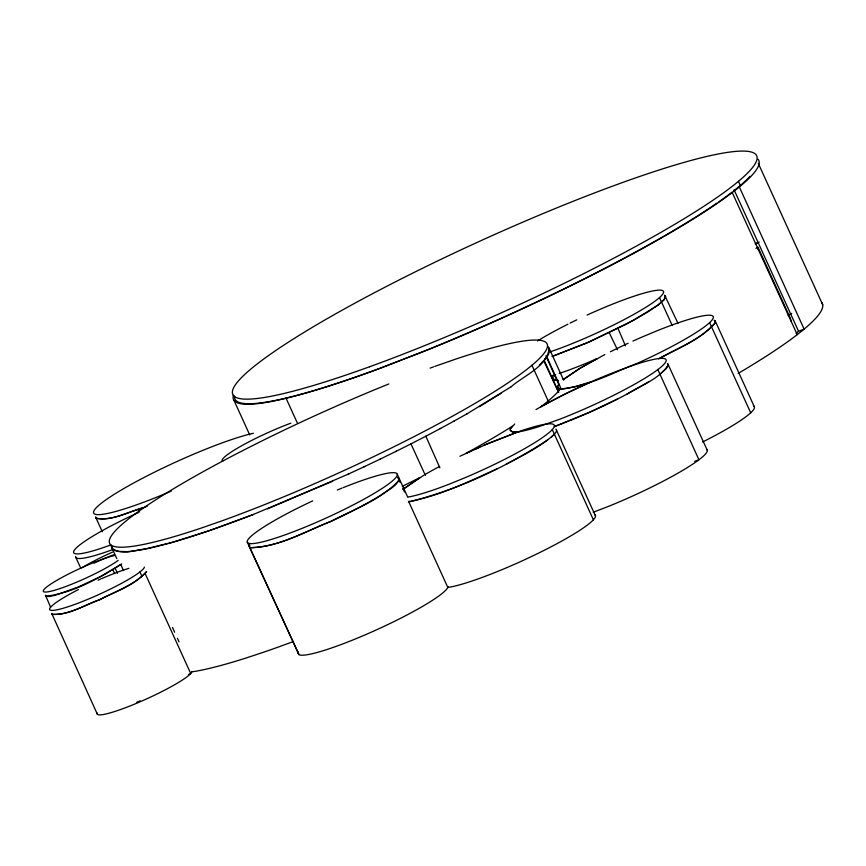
<?xml version="1.0" encoding="UTF-8"?>
<svg xmlns="http://www.w3.org/2000/svg" width="866" height="866" viewBox="0 0 866 866"><rect width="100%" height="100%" fill="white"/><g stroke="black" fill="none" stroke-linecap="round" stroke-linejoin="round"><path stroke-width="1.3" d="M146.484 571.744C134.674 584.994 115.698 591.381 99.969 599.575C84.532 605.042 68.425 615.542 51.83 614.319L51.743 613.507L97.328 714.158M658.68 358.849C677.959 347.97 700.637 339.851 715.294 322.704L715.327 321.199L714.169 320.236L715.381 321.329L715.251 322.823C700.854 339.494 678.857 347.569 660.011 358.188M332.631 481.236L252.222 514.913L209.009 530.75L171.782 542.527L142.37 549.661L127.843 551.653L117.754 551.371L114.453 550.386L112.342 548.827L111.476 546.24M665.608 296.15L664.092 299.679L658.019 305.07L647.855 311.955L626.378 324.133L586.553 343.088L552.021 356.5L590.027 341.572L633.782 320.16L657.965 305.103L664.081 299.69L665.618 296.204L664.666 295.219L677.959 323.278M667.524 363.655L668.325 364.846C659.297 379.308 640.71 385.251 626.8 394.236M146.527 571.549C134.468 585.459 115.21 591.467 99.2 599.922C84.013 605.247 68.133 615.607 51.83 614.308M409.098 501.078L408.817 501.869L447.819 587.44A85.615 11.031 -24.5 0 0 539.983 552.411A85.615 11.031 -24.5 0 0 594.985 514.848M192.003 671.529L190.747 673.553A52.025 6.701 -24.5 0 1 137.283 702.986A52.025 6.701 -24.5 0 1 97.317 713.01M632.905 341.085A85.615 11.031 -24.5 0 1 642.529 336.831L656.709 330.909A85.615 11.031 -24.5 0 1 712.761 319.002A85.615 11.031 -24.5 0 1 637.668 363.146C612.587 372.975 587.592 386.701 560.334 388.942A240.391 30.96 -24.5 0 1 540.882 406.749L564.784 394.16L591.456 381.7L574.58 386.821L564.48 388.812L560.995 388.986L557.433 387.665L558.57 384.19M511.232 386.712C523.594 375.682 547.193 366.621 549.196 348.413L547.593 346.638L549.174 348.37L563.647 380.163M539.486 365.095C543.556 360.483 550.722 355.363 549.174 348.381M543.761 360.786L558.538 392.33M514.74 423.961L510.518 428.746L510.171 430.391L512.997 432.069L517.955 431.885L484.224 445.156M551.62 436.854L554.392 434.202A85.615 11.031 -24.5 0 0 555.81 429.125M403.231 489.149L423.831 475.228M554.392 434.202C540.319 447.137 522.696 455.354 506.015 464.317M564.134 378.94L580.902 367.736L604.836 354.573M403.112 489.247L419.913 477.567A240.391 30.96 -24.5 0 1 402.333 486.281M796.103 333.269L798.549 331.267L804.124 329.123A287.804 37.065 -24.5 0 0 821.639 302.44M659.946 374.199L666.419 368.505L668.303 364.705L667.48 363.59M734.076 190.531L739.12 186.482A287.804 37.065 -24.5 0 0 749.999 176.404M738.146 373.441A287.804 37.065 -24.5 0 0 797.24 334.644L804.124 329.123L739.12 186.482M121.684 563.863C98.702 578.445 72.831 593.156 45.671 596.241L45.476 595.191L50.574 607.163M547.669 439.993C505.084 467.402 458.168 489.875 408.839 501.815C439.701 495.623 468.484 481.886 496.922 468.809M511.135 386.777L467.001 413.829M45.541 596.122L49.156 596.555L54.72 595.418L78.102 587.061L101.636 576.074L120.796 564.567L123.535 570.564M501.446 393.121L479.32 406.684M649.175 381.484C619.439 399.442 587.733 414.056 555.236 426.256M535.957 409.586C568.237 391.183 602.26 375.714 637.473 363.85A85.615 11.031 -24.5 0 1 655.54 371.265A85.615 11.031 -24.5 0 1 559.566 419.285L538.901 426.635A85.615 11.031 -24.5 0 1 520.369 431.517C516.298 433.747 505.809 431.82 512.391 426.213A240.391 30.96 -24.5 0 1 466.276 453.21L470.747 451.143M286.765 397.884L286.072 398.273L297.287 422.868M453.936 421.157L467.326 413.645M440.188 428.638L454.325 420.941M440.642 428.389L425.834 436.226L439.896 467.867M755.206 243.822L757.598 242.588M755.596 243.985L759.179 242.123M755.953 248.358L758.01 247.286L790.506 318.601A250.934 32.323 -24.5 0 1 790.766 320.853M788.092 315.3L791.686 313.438M426.364 435.944L410.96 443.879L425.368 475.337M395.643 451.554L411.567 443.576M617.696 398.934L589.259 412.4L554.316 426.635M379.968 459.218L396.325 451.218M364.023 466.817L380.726 458.85M400.168 482.394L398.003 477.631L399.356 478.876C396.552 486.854 387.026 490.318 380.737 495.255C364.943 504.954 348.359 513.289 331.559 521.115C305.341 531.356 278.884 547.182 250.263 547.691L249.354 546.641L249.614 545.093L249.354 546.641L298.976 654.653A82.324 10.609 -24.5 0 0 377.63 629.322A82.324 10.609 -24.5 0 0 448.101 586.661M459.9 456.241L487.428 443.782L518.712 431.625A85.615 11.031 -24.5 0 1 544.692 424.329L548.817 423.842A85.615 11.031 -24.5 0 1 465.323 477.599L451.316 483.336A85.615 11.031 -24.5 0 1 408.07 497.052M347.894 474.308L364.846 466.428M348.792 473.908L267.594 508.851M147.112 506.339A96.158 12.384 -24.5 0 1 139.177 509.24C125.343 512.856 110.686 521.256 96.169 518.247L95.606 516.915L96.126 518.204C111.541 521.148 127.324 512.542 141.829 507.996M475.239 449.108L479.742 447.105M145.207 573.714L190.747 673.553L188.409 674.506M253.402 514.447C218.784 527.643 183.841 540.492 147.631 548.611C136.341 549.672 121.77 555.983 111.866 548.124L111.389 545.829M694.662 461.351L698.949 459.77L657.846 369.587M112.916 549.542L105.23 552.259A75.082 9.667 -24.5 0 1 75.678 556.567M593.275 512.228L609.144 506.112A85.615 11.031 -24.5 0 0 706.645 449.281M434.84 366.383L455.408 359.217A240.391 30.96 -24.5 0 1 513.733 378.962A240.391 30.96 -24.5 0 1 221.956 520.845L201.432 528.011A240.391 30.96 -24.5 0 1 130.983 517.045A240.391 30.96 -24.5 0 1 388.856 383.963M547.518 357.961L544.887 358.795L547.323 358.015M191.895 671.832L195.489 671.291A240.391 30.96 -24.5 0 0 245.349 658.247L264.098 652.044A240.391 30.96 -24.5 0 0 293.563 641.446M250.252 547.691C278.484 547.269 304.605 531.659 330.487 521.613C353.902 509.197 381.192 499.931 399.269 479.959L399.215 478.53L398.003 477.631M233.398 395.318A287.804 37.065 -24.5 0 0 234.015 400.428L237.49 402.874A287.804 37.065 -24.5 0 0 380.39 368.191L429.904 348.911A287.804 37.065 -24.5 0 0 517.262 311.035L543.447 298.802A287.804 37.065 -24.5 0 0 716.875 203.164M247.254 542.04L298.976 654.653M609.242 332.75L617.49 349.767M797.24 334.644L732.051 192.144A287.804 37.065 -24.5 0 1 723.922 198.195M112.883 569.839L114.561 573.53M758.259 163.306L822.7 304.702M738.46 181.33L740.56 185.93M734.108 189.86L798.549 331.267M715.381 321.329L754.383 406.912M709.611 322.628L750.703 412.811M659.491 297.568L672.232 325.529M668.325 364.846L707.327 450.417M557.412 386.193L558.981 389.646M555.658 374.621A79.033 10.176 -24.5 0 1 552.237 375.682L554.337 380.293A240.391 30.96 -24.5 0 1 558.538 380.575M544.205 360.397L558.722 392.244M531.94 365.29L548.557 401.737M556.513 430.305L595.527 516.017M552.292 429.601L593.383 519.784M397.256 474.265L407.615 496.954M402.885 488.337L404.509 491.899M234.026 400.428L249.711 434.894M138.452 509.5L139.545 511.882M172.464 627.417L174.651 632.234M177.389 638.242L179.035 641.858M139.935 571.95L142.035 576.561M96.126 518.204L102.285 531.724M75.753 557.228L80.798 568.291M545.851 355.774L559.155 385.164M111.422 546.727L116.78 558.613M115.221 568.41L117.451 573.324M546.89 356.933L560.67 387.795M617.999 328.441L625.468 345.837M753.398 405.916A85.615 11.031 -24.5 0 1 702.64 441.974M298.099 653.624A82.324 10.609 -24.5 0 1 298.369 652.066M140.216 700.8A45.443 5.856 -24.5 0 1 136.731 702.272M144.395 567.143A52.025 6.701 -24.5 0 1 102.047 593.058A52.025 6.701 -24.5 0 1 51.105 610.357A52.025 6.701 -24.5 0 1 78.427 589.54M98.031 580.198A52.025 6.701 -24.5 0 1 100.857 578.953M101.787 578.553A52.025 6.701 -24.5 0 1 128.893 568.323M118.187 560.356A43.462 5.597 -24.5 0 1 59.624 588.685A43.462 5.597 -24.5 0 1 54.818 581.53A43.462 5.597 -24.5 0 1 114.864 555.42M82.281 567.555A43.462 5.597 -24.5 0 1 112.548 552.14M110.816 544.93A75.082 9.667 -24.5 0 1 75.093 549.217A75.082 9.667 -24.5 0 1 138.549 512.51M171.262 491.13A96.158 12.384 -24.5 0 1 106.031 499.769A96.158 12.384 -24.5 0 1 253.413 433.249M222.724 461.361A52.025 6.701 -24.5 0 1 241.452 445.882A52.025 6.701 -24.5 0 1 290.846 423.182M758.075 159.257A287.804 37.065 -24.5 0 1 420.595 352.679L379.492 368.505A287.804 37.065 -24.5 0 1 296.475 395.459L285.509 398.198A287.804 37.065 -24.5 0 1 234.578 396.076M552.237 375.682A240.391 30.96 -24.5 0 1 554.457 375.768M562.824 378.659A240.391 30.96 -24.5 0 1 563.376 379.535L578.694 369.068L597.139 358.6A79.033 10.176 -24.5 0 1 559.241 373.441M556.6 379.589A79.033 10.176 -24.5 0 1 554.337 380.293M722.948 198.899A287.804 37.065 -24.5 0 1 718.953 201.724M587.072 315.051A79.033 10.176 -24.5 0 1 660.91 296.237A79.033 10.176 -24.5 0 1 550.332 351.769M537.548 340.933A79.033 10.176 -24.5 0 1 567.89 324.22M570.088 323.126A79.033 10.176 -24.5 0 1 576.788 319.857M610.465 351.737A85.615 11.031 -24.5 0 1 628.099 343.282M424.903 474.59A85.615 11.031 -24.5 0 1 439.549 466.471M343.044 487.688A82.324 10.598 -24.5 0 1 381.159 489.052A82.324 10.598 -24.5 0 1 256.953 543.047A82.324 10.598 -24.5 0 1 312.702 500.884M337.318 490.026A82.324 10.598 -24.5 0 1 341.908 488.143M430.088 368.115A240.391 30.96 -24.5 0 1 433.66 366.816M94.08 563.127A31.609 4.07 -24.5 0 1 113.857 554.77M758.01 247.286A250.934 32.323 -24.5 0 1 758.237 249.7M369.533 366.773A287.804 37.065 -24.5 0 0 757.025 156.919A287.804 37.065 -24.5 0 0 357.755 301.617A287.804 37.065 -24.5 0 0 369.533 366.773"/></g></svg>
